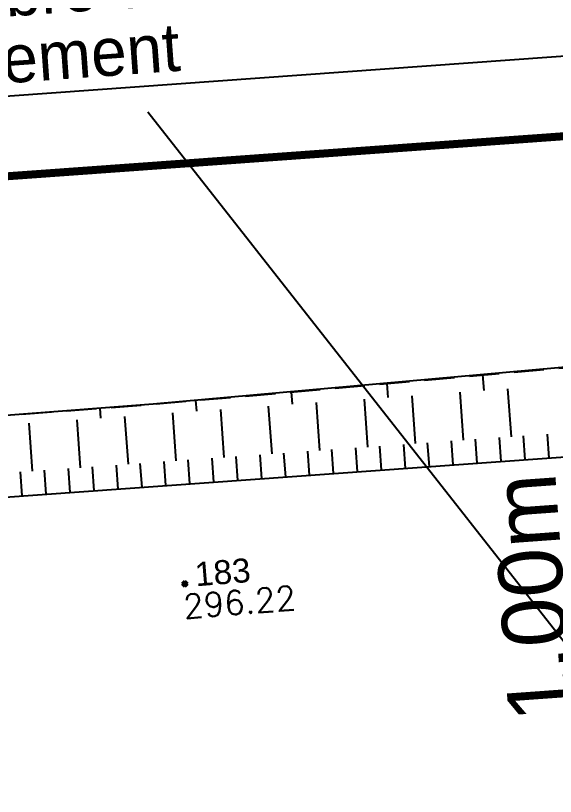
# Model space of a CAD drawing. Header units: metres. Extents: x 1851758 to 1852050, y 5187822 to 5188223.
# Drawn here: x 1851928.64 to 1851935.4, y 5187910.76 to 5187920.52 of the extents above; entities that cross this region are included whole.
import ezdxf
from ezdxf.enums import TextEntityAlignment as Align

# ---------------------------------------------------------------- set-up
doc = ezdxf.new("R2010")
doc.units = ezdxf.units.M
doc.header["$LTSCALE"] = 2.5
doc.header["$PDMODE"] = 35
doc.header["$PDSIZE"] = 0.03
doc.linetypes.add('L8', pattern=[0.225, 0.15, -0.075])
doc.layers.get('0').update_dxf_attribs({"linetype": 'CONTINUOUS', "lineweight": 30})
for name, color, linetype, plot in [('N', 1, 'CONTINUOUS', False), ('PRO_PAR_CONT_DA', 40, 'CONTINUOUS', False), ('PRO_PAR_CONT_DA_D', 7, 'CONTINUOUS', False)]:
    doc.layers.add(name, color=color, linetype=linetype, plot=plot)
for name, color, linetype in [('PFM_VRD ET 2D', 7, 'CONTINUOUS'), ('PRO_RES_EU_TXT', 34, 'CONTINUOUS'), ('PRO_VOI', 7, 'CONTINUOUS')]:
    doc.layers.add(name, color=color, linetype=linetype)
for name, color, linetype, lineweight in [('PRO_DEMOL_P', 7, 'CONTINUOUS', 50), ('PRO_PAR', 1, 'CONTINUOUS', 35), ('PRO_PAR_COT_DA', 150, 'CONTINUOUS', 20), ('PRO_PAR_DA', 1, 'CONTINUOUS', 35), ('PRO_PAR_SURF', 157, 'CONTINUOUS', 20), ('Z', 7, 'CONTINUOUS', 9)]:
    doc.layers.add(name, color=color, linetype=linetype, lineweight=lineweight)
doc.styles.add('Ecriture', font='NEWSGOTN.TTF')
doc.styles.add('SIMPLEX', font='SIMPLEX.SHX', dxfattribs={"oblique": 27})
doc.styles.get("Standard").update_dxf_attribs({"font": 'arial.ttf'})
doc.dimstyles.get("Standard").update_dxf_attribs({"dimtxt": 0.18, "dimasz": 0.18, "dimexe": 0.18, "dimexo": 0.0625, "dimgap": 0.09, "dimtad": 0, "dimtih": 1, "dimtoh": 1, "dimdec": 4, "dimzin": 0, "dimdsep": 46, "dimtxsty": 'Standard', "dimcen": 0.09, "dimadec": 0, "dimazin": 0, "dimtfac": 1, "dimtdec": 4, "dimtofl": 0, "dimtmove": 0, "dimatfit": 3, "dimfxl": 0, "dimtolj": 1, "dimtzin": 0, "dimarcsym": 0})

# ---------------------------------------------------------------- blocks, each defined once
blk = doc.blocks.new('TCPOINT')
blk.add_point((0, 0))
at = {"layer": 'N'}
blk.add_attdef('MAT', (0.2, 0.2), '', height=0.34, dxfattribs=at)
at = {"layer": 'Z', "style": 'SIMPLEX'}
blk.add_attdef('ALT', (0.2, -0.54), '', height=0.34, dxfattribs=at)

msp = doc.modelspace()

# ---------------------------------------------------------------- linework, layer by layer
at = {"layer": 'PFM_VRD ET 2D', "flags": 128}
msp.add_lwpolyline([(1851946.1805, 5187917.0766), (1851930.367, 5187915.6599), (1851916.619, 5187914.6008), (1851915.0303, 5187914.4942), (1851913.2579, 5187914.3469), (1851899.2494, 5187913.2616), (1851897.6776, 5187913.0713), (1851897.6371, 5187914.7861), (1851897.3644, 5187915.3988), (1851896.718, 5187915.593), (1851885.8209, 5187914.2779)], dxfattribs=at)
at = {"layer": 'PRO_PAR', "const_width": 0.1, "flags": 128}
msp.add_lwpolyline([(1851911.8795, 5187917.3131), (1851911.8795, 5187917.3131), (1851940.223, 5187919.3492), (1851940.5096, 5187915.3595), (1851947.4917, 5187915.8611), (1851947.205, 5187919.8508), (1851975.4489, 5187921.8797), (1851974.2516, 5187941.9289), (1851857.1141, 5187933.514)], dxfattribs=at)
at = {"layer": 'PRO_PAR_CONT_DA', "flags": 128}
msp.add_lwpolyline([(1851911.8795, 5187917.3131), (1851940.223, 5187919.3492), (1851940.5096, 5187915.3595), (1851944.0006, 5187915.6103), (1851942.275, 5187939.6317), (1851910.4404, 5187937.3448)], close=True, dxfattribs=at)
msp.add_lwpolyline([(1851940.223, 5187919.3492), (1851911.8795, 5187917.3131), (1851912.1661, 5187913.3233), (1851908.6751, 5187913.0726), (1851908.3885, 5187917.0623), (1851884.7038, 5187915.3608), (1851885.4031, 5187905.6262), (1851885.6711, 5187901.8955), (1851897.6403, 5187902.7554), (1851898.8308, 5187886.1831), (1851862.9456, 5187883.6194), (1851863.4796, 5187879.0507), (1851981.3715, 5187888.4018)], dxfattribs=at)
at = {"layer": 'PRO_PAR_CONT_DA_D', "flags": 128}
msp.add_lwpolyline([(1851912.8052, 5187918.3821), (1851941.1488, 5187920.4183), (1851941.4354, 5187916.4286), (1851942.9316, 5187916.536), (1851941.3492, 5187938.5627), (1851911.5095, 5187936.4191)], close=True, dxfattribs=at)
at = {"layer": 'PRO_PAR_DA', "flags": 128}
msp.add_lwpolyline([(1851911.8795, 5187917.3131), (1851911.8795, 5187917.3131), (1851940.223, 5187919.3492), (1851940.5096, 5187915.3595), (1851947.4917, 5187915.8611), (1851947.205, 5187919.8508), (1851975.4489, 5187921.8797), (1851974.2516, 5187941.9289), (1851857.1141, 5187933.514)], dxfattribs=at)
at = {"layer": 'PRO_PAR_SURF', "flags": 128}
for points in [[(1851942.275, 5187939.6317), (1851910.4404, 5187937.3448), (1851911.8795, 5187917.3131), (1851940.223, 5187919.3492), (1851940.5096, 5187915.3595), (1851944.0006, 5187915.6103)], [(1851979.4592, 5187919.5236), (1851978.1813, 5187918.0657), (1851896.9596, 5187912.2309), (1851896.7804, 5187914.7245), (1851884.8113, 5187913.8647), (1851885.6711, 5187901.8955), (1851897.6403, 5187902.7554), (1851899.2249, 5187880.6971), (1851981.4866, 5187886.528)]]:
    msp.add_lwpolyline(points, close=True, dxfattribs=at)
at = {"layer": 'PRO_VOI', "color": 32}
for p, q in [((1851934.5088, 5187915.8307, 244.452), (1851934.4948, 5187916.0252, 297.3981)), ((1851933.31, 5187915.7446, 248.9728), (1851933.2974, 5187915.9192, 297.3981)), ((1851932.1111, 5187915.6585, 253.6639), (1851932.1, 5187915.8133, 297.3981)), ((1851934.8515, 5187915.2538, 81.1145), (1851934.8085, 5187915.8522, 243.3424)), ((1851933.0533, 5187915.1246, 83.375), (1851933.0103, 5187915.7231, 250.1238)), ((1851933.6527, 5187915.1677, 82.6076), (1851933.6097, 5187915.7661, 247.8217)), ((1851934.2521, 5187915.2107, 81.8543), (1851934.2091, 5187915.8092, 245.5616)), ((1851930.9123, 5187915.5723, 258.5352), (1851930.9026, 5187915.7073, 297.3981)), ((1851931.8544, 5187915.0385, 84.9533), (1851931.8114, 5187915.6369, 254.8587)), ((1851932.4538, 5187915.0815, 84.1568), (1851932.4108, 5187915.68, 252.4691)), ((1851929.7134, 5187915.4862, 261.4719), (1851929.7046, 5187915.6096, 297.3981)), ((1851930.6556, 5187914.9524, 86.5926), (1851930.6126, 5187915.5508, 259.7763)), ((1851931.255, 5187914.9954, 85.7651), (1851931.212, 5187915.5939, 257.294)), ((1851928.8573, 5187914.8232, 87.477), (1851928.8143, 5187915.4216, 262.4308)), ((1851929.4567, 5187914.8662, 87.2635), (1851929.4137, 5187915.4647, 261.7905)), ((1851930.0561, 5187914.9093, 87.0511), (1851930.0132, 5187915.5078, 261.1533)), ((1851934.7232, 5187914.9438), (1851934.7017, 5187915.243, 81.2978)), ((1851935.0229, 5187914.9653), (1851935.0014, 5187915.2646, 80.9312)), ((1851935.3226, 5187914.9869), (1851935.3011, 5187915.2861, 80.568)), ((1851933.2246, 5187914.8361), (1851933.2031, 5187915.1354, 83.1814)), ((1851933.5243, 5187914.8577), (1851933.5028, 5187915.1569, 82.7977)), ((1851933.824, 5187914.8792), (1851933.8025, 5187915.1784, 82.4176)), ((1851934.1237, 5187914.9007), (1851934.1022, 5187915.2, 82.0409)), ((1851934.4235, 5187914.9223), (1851934.402, 5187915.2215, 81.6676)), ((1851932.0258, 5187914.75), (1851932.0043, 5187915.0492, 84.7523)), ((1851932.3255, 5187914.7715), (1851932.304, 5187915.0708, 84.3541)), ((1851932.6252, 5187914.7931), (1851932.6037, 5187915.0923, 83.9595)), ((1851932.9249, 5187914.8146), (1851932.9034, 5187915.1138, 83.5686)), ((1851930.5272, 5187914.6424), (1851930.5057, 5187914.9416, 86.8014)), ((1851930.8269, 5187914.6639), (1851930.8054, 5187914.9631, 86.3837)), ((1851931.1266, 5187914.6854), (1851931.1051, 5187914.9847, 85.97)), ((1851931.4263, 5187914.707), (1851931.4048, 5187915.0062, 85.5602)), ((1851931.7261, 5187914.7285), (1851931.7046, 5187915.0277, 85.1544)), ((1851929.3284, 5187914.5562), (1851929.3069, 5187914.8555, 87.3168)), ((1851929.6281, 5187914.5778), (1851929.6066, 5187914.877, 87.2103)), ((1851929.9278, 5187914.5993), (1851929.9063, 5187914.8985, 87.1041)), ((1851930.2275, 5187914.6208), (1851930.206, 5187914.9201, 86.9982)), ((1851928.7289, 5187914.5132), (1851928.7074, 5187914.8124, 87.5305)), ((1851929.0287, 5187914.5347), (1851929.0072, 5187914.8339, 87.4235))]:
    msp.add_line(p, q, dxfattribs=at)
at = {"layer": 'PRO_VOI', "color": 34, "linetype": 'L8', "elevation": 297.3981, "flags": 128}
msp.add_lwpolyline([(1851885.2529, 5187907.7177), (1851884.5402, 5187913.8452, -0.395782), (1851884.7886, 5187914.1803), (1851896.718, 5187915.593, -0.445633), (1851897.6371, 5187914.7861), (1851897.6776, 5187913.0713), (1851915.0303, 5187914.4942), (1851930.367, 5187915.6599), (1851947.1554, 5187917.1454), (1851965.2245, 5187918.0978), (1851977.1972, 5187918.5566), (1851979.5536, 5187920.2457)], format="xyb", dxfattribs=at)
at = {"layer": 'PRO_VOI', "flags": 128}
msp.add_lwpolyline([(1851912.1661, 5187913.3233), (1851940.5096, 5187915.3595)], dxfattribs=at)

# ---------------------------------------------------------------- block references
at = {"layer": 'PRO_DEMOL_P'}
ref = msp.add_blockref('TCPOINT', (1851930.7628, 5187913.4142, 296.22), dxfattribs=dict(at, rotation=301.9002445867005))
ref.add_attrib('MAT', '183', (1851930.9006, 5187913.3822, 296.22), dxfattribs={"layer": 'N', "height": 0.3, "rotation": 4.64079})
ref.add_attrib('ALT', '296.22', dxfattribs={"layer": 'Z', "height": 0.3, "rotation": 4.64079, "style": 'SIMPLEX'}).set_placement((1851930.7308, 5187913.2765, 296.22), align=Align.TOP_LEFT)

# ---------------------------------------------------------------- texts
at = {"layer": 'PRO_PAR_COT_DA', "insert": (1851935.1159, 5187913.2414), "char_height": 0.8, "attachment_point": 5, "rotation": 94.10893}
msp.add_mtext('\\A1;1.00m', dxfattribs=at)
at = {"layer": 'PRO_RES_EU_TXT', "linetype": 'Continuous', "ltscale": 0.2, "style": 'Ecriture'}
for s, p in [('Chambre de', (1851926.3933, 5187920.352)), ('refoulement', (1851926.4944, 5187919.5266))]:
    msp.add_text(s, height=0.6, rotation=4.10893, dxfattribs=at).set_placement(p)

# ---------------------------------------------------------------- leaders
at = {"layer": 'PRO_RES_EU_TXT', "linetype": 'Continuous'}
msp.add_leader([(1851936.8449, 5187910.9873), (1851930.2998, 5187919.3129)], dimstyle='Standard', override={"dimscale": 1, "dimasz": 1, "dimgap": 0.09, "dimtad": 0, "dimclrd": 0}, dxfattribs=at)

doc.saveas('drawing.dxf')
